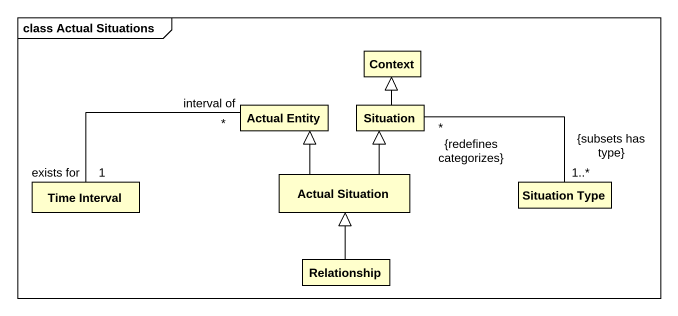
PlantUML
@startuml
mainframe class Actual Situations
hide circle
hide empty members
class Context
class "Actual Entity" as Actual_Entity
class Situation #FFFFCC
class "Time Interval" as Time_Interval
class "Actual Situation" as Actual_Situation
class "Situation Type" as Situation_Type
class Relationship
Actual_Entity "interval of\n*" -left- "exists for\n1" Time_Interval
Situation -up-|> Context
Actual_Situation -up-|> Actual_Entity
Actual_Situation -up-|> Situation
Situation_Type "1..*\n{subsets has type}" -left- "*\n{redefines categorizes}" Situation
Relationship -up-|> Actual_Situation
@enduml
